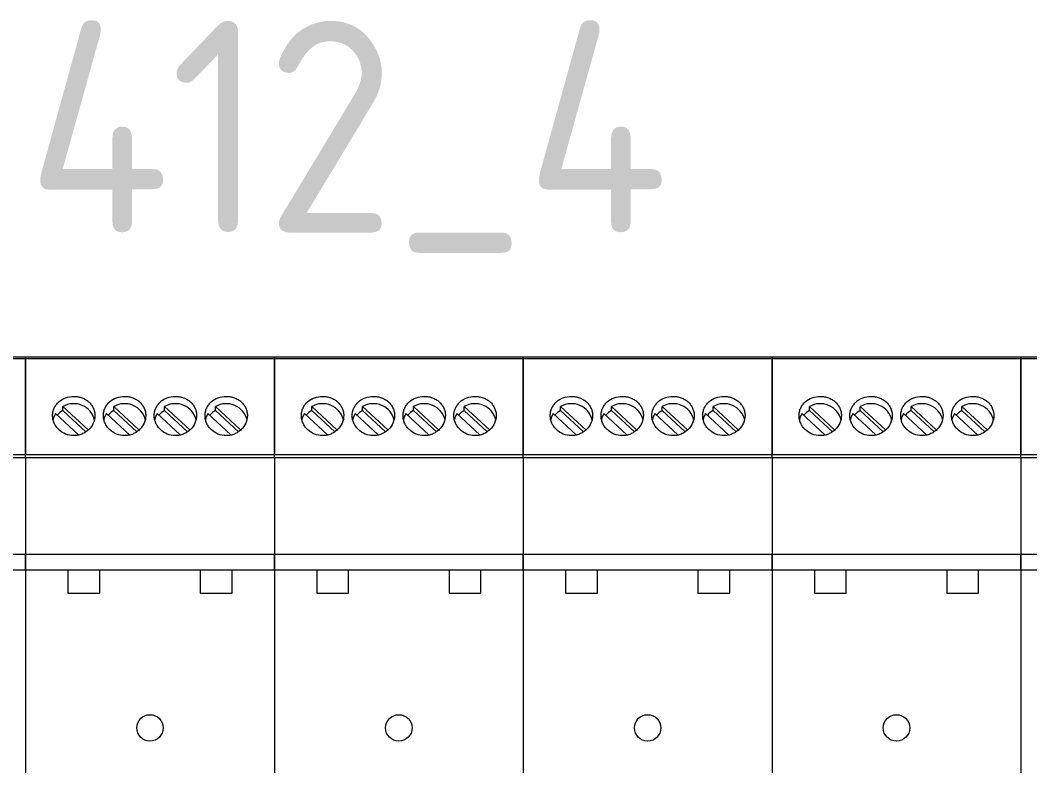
# Model space of a CAD drawing. Header units: millimetres. Extents: x 4137 to 6698, y 1400 to 3585.
# Drawn here: x 5467.6 to 5563, y 2507.2 to 2577.6 of the extents above; entities that cross this region are included whole.
import ezdxf
from ezdxf.enums import TextEntityAlignment as Align

# ---------------------------------------------------------------- set-up
doc = ezdxf.new("R2010")
doc.units = ezdxf.units.MM
doc.layers.add('000-PI-Oprema', color=30, linetype='Continuous', lineweight=5)
doc.styles.add('PI0', font='isocpeur.ttf', dxfattribs={"width": 0.9})

msp = doc.modelspace()

# ---------------------------------------------------------------- linework, layer by layer
at = {"layer": '000-PI-Oprema', "color": 0, "linetype": 'ByBlock', "lineweight": 0}
for p, q in [((5468.145, 2545.778), (5444.645, 2545.778)), ((5444.645, 2545.678), (5468.145, 2545.678)), ((5468.145, 2545.778), (5468.145, 2545.678)), ((5491.645, 2545.778), (5468.145, 2545.778)), ((5468.145, 2545.678), (5468.145, 2545.778)), ((5468.145, 2545.678), (5468.145, 2536.578)), ((5468.145, 2536.578), (5468.145, 2545.678)), ((5468.145, 2545.678), (5491.645, 2545.678)), ((5491.645, 2545.778), (5491.645, 2545.678)), ((5515.145, 2545.778), (5491.645, 2545.778)), ((5491.645, 2545.678), (5491.645, 2545.778)), ((5491.645, 2545.678), (5491.645, 2536.578)), ((5491.645, 2536.578), (5491.645, 2545.678)), ((5491.645, 2545.678), (5515.145, 2545.678)), ((5515.145, 2545.778), (5515.145, 2545.678)), ((5538.645, 2545.778), (5515.145, 2545.778)), ((5515.145, 2545.678), (5515.145, 2545.778)), ((5515.145, 2545.678), (5515.145, 2536.578)), ((5515.145, 2536.578), (5515.145, 2545.678)), ((5515.145, 2545.678), (5538.645, 2545.678)), ((5538.645, 2545.778), (5538.645, 2545.678)), ((5562.145, 2545.778), (5538.645, 2545.778)), ((5538.645, 2545.678), (5538.645, 2545.778)), ((5538.645, 2545.678), (5538.645, 2536.578)), ((5538.645, 2536.578), (5538.645, 2545.678)), ((5538.645, 2545.678), (5562.145, 2545.678)), ((5562.145, 2545.778), (5562.145, 2545.678)), ((5585.645, 2545.778), (5562.145, 2545.778)), ((5562.145, 2545.678), (5562.145, 2545.778)), ((5562.145, 2545.678), (5562.145, 2536.578)), ((5562.145, 2536.578), (5562.145, 2545.678)), ((5562.145, 2545.678), (5585.645, 2545.678)), ((5471.679, 2540.752), (5471.679, 2541.127)), ((5474.055, 2538.924), (5471.679, 2541.127)), ((5476.479, 2540.752), (5476.479, 2541.127)), ((5478.855, 2538.924), (5476.479, 2541.127)), ((5481.279, 2540.752), (5481.279, 2541.127)), ((5483.655, 2538.924), (5481.279, 2541.127)), ((5486.079, 2540.752), (5486.079, 2541.127)), ((5488.455, 2538.924), (5486.079, 2541.127)), ((5495.179, 2540.752), (5495.179, 2541.127)), ((5497.555, 2538.924), (5495.179, 2541.127)), ((5499.979, 2540.752), (5499.979, 2541.127)), ((5502.355, 2538.924), (5499.979, 2541.127)), ((5504.779, 2540.752), (5504.779, 2541.127)), ((5507.155, 2538.924), (5504.779, 2541.127)), ((5509.579, 2540.752), (5509.579, 2541.127)), ((5511.955, 2538.924), (5509.579, 2541.127)), ((5518.679, 2540.752), (5518.679, 2541.127)), ((5521.055, 2538.924), (5518.679, 2541.127)), ((5523.479, 2540.752), (5523.479, 2541.127)), ((5525.855, 2538.924), (5523.479, 2541.127)), ((5528.279, 2540.752), (5528.279, 2541.127)), ((5530.655, 2538.924), (5528.279, 2541.127)), ((5533.079, 2540.752), (5533.079, 2541.127)), ((5535.455, 2538.924), (5533.079, 2541.127)), ((5542.179, 2540.752), (5542.179, 2541.127)), ((5544.555, 2538.924), (5542.179, 2541.127)), ((5546.979, 2540.752), (5546.979, 2541.127)), ((5549.355, 2538.924), (5546.979, 2541.127)), ((5551.779, 2540.752), (5551.779, 2541.127)), ((5554.155, 2538.924), (5551.779, 2541.127)), ((5556.579, 2540.752), (5556.579, 2541.127)), ((5558.955, 2538.924), (5556.579, 2541.127)), ((5470.972, 2540.471), (5473.144, 2538.457)), ((5473.84, 2538.749), (5471.679, 2540.752)), ((5475.772, 2540.471), (5477.944, 2538.457)), ((5478.64, 2538.749), (5476.479, 2540.752)), ((5480.572, 2540.471), (5482.744, 2538.457)), ((5483.44, 2538.749), (5481.279, 2540.752)), ((5485.372, 2540.471), (5487.544, 2538.457)), ((5488.24, 2538.749), (5486.079, 2540.752)), ((5494.472, 2540.471), (5496.644, 2538.457)), ((5497.34, 2538.749), (5495.179, 2540.752)), ((5499.272, 2540.471), (5501.444, 2538.457)), ((5502.14, 2538.749), (5499.979, 2540.752)), ((5504.072, 2540.471), (5506.244, 2538.457)), ((5506.94, 2538.749), (5504.779, 2540.752)), ((5508.872, 2540.471), (5511.044, 2538.457)), ((5511.74, 2538.749), (5509.579, 2540.752)), ((5517.972, 2540.471), (5520.144, 2538.457)), ((5520.84, 2538.749), (5518.679, 2540.752)), ((5522.772, 2540.471), (5524.944, 2538.457)), ((5525.64, 2538.749), (5523.479, 2540.752)), ((5527.572, 2540.471), (5529.744, 2538.457)), ((5530.44, 2538.749), (5528.279, 2540.752)), ((5532.372, 2540.471), (5534.544, 2538.457)), ((5535.24, 2538.749), (5533.079, 2540.752)), ((5541.472, 2540.471), (5543.644, 2538.457)), ((5544.34, 2538.749), (5542.179, 2540.752)), ((5546.272, 2540.471), (5548.444, 2538.457)), ((5549.14, 2538.749), (5546.979, 2540.752)), ((5551.072, 2540.471), (5553.244, 2538.457)), ((5553.94, 2538.749), (5551.779, 2540.752)), ((5555.872, 2540.471), (5558.044, 2538.457)), ((5558.74, 2538.749), (5556.579, 2540.752)), ((5468.145, 2536.578), (5444.645, 2536.578)), ((5468.145, 2536.278), (5468.145, 2536.578)), ((5491.645, 2536.578), (5468.145, 2536.578)), ((5468.145, 2536.278), (5468.145, 2536.578)), ((5491.645, 2536.278), (5491.645, 2536.578)), ((5515.145, 2536.578), (5491.645, 2536.578)), ((5491.645, 2536.278), (5491.645, 2536.578)), ((5515.145, 2536.278), (5515.145, 2536.578)), ((5538.645, 2536.578), (5515.145, 2536.578)), ((5515.145, 2536.278), (5515.145, 2536.578)), ((5538.645, 2536.278), (5538.645, 2536.578)), ((5562.145, 2536.578), (5538.645, 2536.578)), ((5538.645, 2536.278), (5538.645, 2536.578)), ((5562.145, 2536.278), (5562.145, 2536.578)), ((5585.645, 2536.578), (5562.145, 2536.578)), ((5562.145, 2536.278), (5562.145, 2536.578)), ((5468.145, 2536.278), (5444.645, 2536.278)), ((5468.145, 2536.278), (5468.145, 2527.172)), ((5491.645, 2536.278), (5468.145, 2536.278)), ((5468.145, 2536.278), (5468.145, 2527.172)), ((5491.645, 2536.278), (5491.645, 2527.172)), ((5515.145, 2536.278), (5491.645, 2536.278)), ((5491.645, 2536.278), (5491.645, 2527.172)), ((5515.145, 2536.278), (5515.145, 2527.172)), ((5538.645, 2536.278), (5515.145, 2536.278)), ((5515.145, 2536.278), (5515.145, 2527.172)), ((5538.645, 2536.278), (5538.645, 2527.172)), ((5562.145, 2536.278), (5538.645, 2536.278)), ((5538.645, 2536.278), (5538.645, 2527.172)), ((5562.145, 2536.278), (5562.145, 2527.172)), ((5585.645, 2536.278), (5562.145, 2536.278)), ((5562.145, 2536.278), (5562.145, 2527.172)), ((5444.645, 2527.172), (5468.145, 2527.172)), ((5468.145, 2527.172), (5468.145, 2525.704)), ((5468.145, 2527.172), (5491.645, 2527.172)), ((5468.145, 2525.704), (5468.145, 2527.172)), ((5491.645, 2527.172), (5491.645, 2525.704)), ((5491.645, 2527.172), (5515.145, 2527.172)), ((5491.645, 2525.704), (5491.645, 2527.172)), ((5515.145, 2527.172), (5515.145, 2525.704)), ((5515.145, 2527.172), (5538.645, 2527.172)), ((5515.145, 2525.704), (5515.145, 2527.172)), ((5538.645, 2527.172), (5538.645, 2525.704)), ((5538.645, 2527.172), (5562.145, 2527.172)), ((5538.645, 2525.704), (5538.645, 2527.172)), ((5562.145, 2527.172), (5562.145, 2525.704)), ((5562.145, 2527.172), (5585.645, 2527.172)), ((5562.145, 2525.704), (5562.145, 2527.172)), ((5464.145, 2525.704), (5468.145, 2525.704)), ((5468.145, 2525.704), (5468.145, 2446.278)), ((5468.145, 2525.704), (5468.145, 2446.278)), ((5468.145, 2525.704), (5472.145, 2525.704)), ((5472.145, 2525.704), (5472.145, 2523.504)), ((5472.145, 2525.704), (5475.145, 2525.704)), ((5475.145, 2523.504), (5475.145, 2525.704)), ((5475.145, 2525.704), (5484.645, 2525.704)), ((5484.645, 2525.704), (5484.645, 2523.504)), ((5484.645, 2525.704), (5487.645, 2525.704)), ((5487.645, 2523.504), (5487.645, 2525.704)), ((5487.645, 2525.704), (5491.645, 2525.704)), ((5491.645, 2525.704), (5491.645, 2446.278)), ((5491.645, 2525.704), (5491.645, 2446.278)), ((5491.645, 2525.704), (5495.645, 2525.704)), ((5495.645, 2525.704), (5495.645, 2523.504)), ((5495.645, 2525.704), (5498.645, 2525.704)), ((5498.645, 2523.504), (5498.645, 2525.704)), ((5498.645, 2525.704), (5508.145, 2525.704)), ((5508.145, 2525.704), (5508.145, 2523.504)), ((5508.145, 2525.704), (5511.145, 2525.704)), ((5511.145, 2523.504), (5511.145, 2525.704)), ((5511.145, 2525.704), (5515.145, 2525.704)), ((5515.145, 2525.704), (5515.145, 2446.278)), ((5515.145, 2525.704), (5515.145, 2446.278)), ((5515.145, 2525.704), (5519.145, 2525.704)), ((5519.145, 2525.704), (5519.145, 2523.504)), ((5519.145, 2525.704), (5522.145, 2525.704)), ((5522.145, 2523.504), (5522.145, 2525.704)), ((5522.145, 2525.704), (5531.645, 2525.704)), ((5531.645, 2525.704), (5531.645, 2523.504)), ((5531.645, 2525.704), (5534.645, 2525.704)), ((5534.645, 2523.504), (5534.645, 2525.704)), ((5534.645, 2525.704), (5538.645, 2525.704)), ((5538.645, 2525.704), (5538.645, 2446.278)), ((5538.645, 2525.704), (5538.645, 2446.278)), ((5538.645, 2525.704), (5542.645, 2525.704)), ((5542.645, 2525.704), (5542.645, 2523.504)), ((5542.645, 2525.704), (5545.645, 2525.704)), ((5545.645, 2523.504), (5545.645, 2525.704)), ((5545.645, 2525.704), (5555.145, 2525.704)), ((5555.145, 2525.704), (5555.145, 2523.504)), ((5555.145, 2525.704), (5558.145, 2525.704)), ((5558.145, 2523.504), (5558.145, 2525.704)), ((5558.145, 2525.704), (5562.145, 2525.704)), ((5562.145, 2525.704), (5562.145, 2446.278)), ((5562.145, 2525.704), (5562.145, 2446.278)), ((5562.145, 2525.704), (5566.145, 2525.704)), ((5472.145, 2523.504), (5475.145, 2523.504)), ((5484.645, 2523.504), (5487.645, 2523.504)), ((5495.645, 2523.504), (5498.645, 2523.504)), ((5508.145, 2523.504), (5511.145, 2523.504)), ((5519.145, 2523.504), (5522.145, 2523.504)), ((5531.645, 2523.504), (5534.645, 2523.504)), ((5542.645, 2523.504), (5545.645, 2523.504)), ((5555.145, 2523.504), (5558.145, 2523.504))]:
    msp.add_line(p, q, dxfattribs=at)
at = {"layer": '000-PI-Oprema', "color": 0, "linetype": 'ByBlock', "lineweight": 0, "flags": 128}
for points in [[(5470.972, 2540.471), (5470.78, 2540.065), (5470.738, 2539.914)], [(5475.772, 2540.471), (5475.58, 2540.065), (5475.538, 2539.914)], [(5480.572, 2540.471), (5480.38, 2540.065), (5480.338, 2539.914)], [(5485.372, 2540.471), (5485.18, 2540.065), (5485.138, 2539.914)], [(5494.472, 2540.471), (5494.28, 2540.065), (5494.238, 2539.914)], [(5499.272, 2540.471), (5499.08, 2540.065), (5499.038, 2539.914)], [(5504.072, 2540.471), (5503.88, 2540.065), (5503.838, 2539.914)], [(5508.872, 2540.471), (5508.68, 2540.065), (5508.638, 2539.914)], [(5517.972, 2540.471), (5517.78, 2540.065), (5517.738, 2539.914)], [(5522.772, 2540.471), (5522.58, 2540.065), (5522.538, 2539.914)], [(5527.572, 2540.471), (5527.38, 2540.065), (5527.338, 2539.914)], [(5532.372, 2540.471), (5532.18, 2540.065), (5532.138, 2539.914)], [(5541.472, 2540.471), (5541.28, 2540.065), (5541.238, 2539.914)], [(5546.272, 2540.471), (5546.08, 2540.065), (5546.038, 2539.914)], [(5551.072, 2540.471), (5550.88, 2540.065), (5550.838, 2539.914)], [(5555.872, 2540.471), (5555.68, 2540.065), (5555.638, 2539.914)]]:
    msp.add_lwpolyline(points, dxfattribs=at)
at = {"layer": '000-PI-Oprema', "color": 0, "linetype": 'ByBlock', "lineweight": 0, "ltscale": 0.25}
for centre in [(5479.895, 2510.778), (5503.395, 2510.778), (5526.895, 2510.778), (5550.395, 2510.778)]:
    msp.add_circle(centre, 1.25, dxfattribs=at)
at = {"layer": '000-PI-Oprema', "color": 0, "linetype": 'ByBlock', "lineweight": 0}
for centre, radius, start, end in [((5472.698, 2539.379), 2.023, 13.40006, 120.22754), ((5477.498, 2539.379), 2.023, 13.40006, 120.22754), ((5482.298, 2539.379), 2.023, 13.40006, 120.22754), ((5487.098, 2539.379), 2.023, 13.40006, 120.22754), ((5496.198, 2539.379), 2.023, 13.40006, 120.22754), ((5500.998, 2539.379), 2.023, 13.40006, 120.22754), ((5505.798, 2539.379), 2.023, 13.40006, 120.22754), ((5510.598, 2539.379), 2.023, 13.40006, 120.22754), ((5519.698, 2539.379), 2.023, 13.40006, 120.22754), ((5524.498, 2539.379), 2.023, 13.40006, 120.22754), ((5529.298, 2539.379), 2.023, 13.40006, 120.22754), ((5534.098, 2539.379), 2.023, 13.40006, 120.22754), ((5543.198, 2539.379), 2.023, 13.40006, 120.22754), ((5547.998, 2539.379), 2.023, 13.40006, 120.22754), ((5552.798, 2539.379), 2.023, 13.40006, 120.22754), ((5557.598, 2539.379), 2.023, 13.40006, 120.22754), ((5472.617, 2539.027), 1.964, 118.52592, 138.89397), ((5477.417, 2539.027), 1.964, 118.52592, 138.89397), ((5482.217, 2539.027), 1.964, 118.52592, 138.89397), ((5487.017, 2539.027), 1.964, 118.52592, 138.89397), ((5496.117, 2539.027), 1.964, 118.52592, 138.89397), ((5500.917, 2539.027), 1.964, 118.52592, 138.89397), ((5505.717, 2539.027), 1.964, 118.52592, 138.89397), ((5510.517, 2539.027), 1.964, 118.52592, 138.89397), ((5519.617, 2539.027), 1.964, 118.52592, 138.89397), ((5524.417, 2539.027), 1.964, 118.52592, 138.89397), ((5529.217, 2539.027), 1.964, 118.52592, 138.89397), ((5534.017, 2539.027), 1.964, 118.52592, 138.89397), ((5543.117, 2539.027), 1.964, 118.52592, 138.89397), ((5547.917, 2539.027), 1.964, 118.52592, 138.89397), ((5552.717, 2539.027), 1.964, 118.52592, 138.89397), ((5557.517, 2539.027), 1.964, 118.52592, 138.89397)]:
    msp.add_arc(centre, radius, start, end, dxfattribs=at)
for points in [[(5472.695, 2538.383), (5472.827, 2538.383), (5472.957, 2538.396), (5473.213, 2538.445), (5473.34, 2538.482), (5473.582, 2538.579), (5473.697, 2538.638), (5473.914, 2538.778), (5474.017, 2538.859), (5474.294, 2539.123), (5474.443, 2539.335), (5474.642, 2539.789), (5474.695, 2540.035), (5474.695, 2540.398), (5474.682, 2540.521), (5474.631, 2540.756), (5474.593, 2540.871), (5474.493, 2541.091), (5474.43, 2541.198), (5474.286, 2541.394), (5474.203, 2541.485), (5474.016, 2541.652), (5473.916, 2541.727), (5473.699, 2541.856), (5473.582, 2541.912), (5473.34, 2542.001), (5473.215, 2542.035), (5472.959, 2542.08), (5472.826, 2542.092), (5472.435, 2542.092), (5472.171, 2542.046), (5471.69, 2541.868), (5471.467, 2541.736), (5471.19, 2541.488), (5471.105, 2541.395), (5470.96, 2541.199), (5470.898, 2541.094), (5470.798, 2540.874), (5470.759, 2540.757), (5470.708, 2540.522), (5470.695, 2540.402), (5470.695, 2540.157), (5470.708, 2540.036), (5470.758, 2539.797), (5470.797, 2539.678), (5470.897, 2539.449), (5470.958, 2539.34), (5471.103, 2539.134), (5471.187, 2539.036), (5471.464, 2538.771), (5471.687, 2538.628), (5472.168, 2538.435), (5472.43, 2538.383), (5472.695, 2538.383)], [(5477.495, 2538.383), (5477.627, 2538.383), (5477.757, 2538.396), (5478.013, 2538.445), (5478.14, 2538.482), (5478.382, 2538.579), (5478.497, 2538.638), (5478.714, 2538.778), (5478.817, 2538.859), (5479.094, 2539.123), (5479.243, 2539.335), (5479.442, 2539.789), (5479.495, 2540.035), (5479.495, 2540.398), (5479.482, 2540.521), (5479.431, 2540.756), (5479.393, 2540.871), (5479.293, 2541.091), (5479.23, 2541.198), (5479.086, 2541.394), (5479.003, 2541.485), (5478.816, 2541.652), (5478.716, 2541.727), (5478.499, 2541.856), (5478.382, 2541.912), (5478.14, 2542.001), (5478.015, 2542.035), (5477.759, 2542.08), (5477.626, 2542.092), (5477.235, 2542.092), (5476.971, 2542.046), (5476.49, 2541.868), (5476.267, 2541.736), (5475.99, 2541.488), (5475.905, 2541.395), (5475.76, 2541.199), (5475.698, 2541.094), (5475.598, 2540.874), (5475.559, 2540.757), (5475.508, 2540.522), (5475.495, 2540.402), (5475.495, 2540.157), (5475.508, 2540.036), (5475.558, 2539.797), (5475.597, 2539.678), (5475.697, 2539.449), (5475.758, 2539.34), (5475.903, 2539.134), (5475.987, 2539.036), (5476.264, 2538.771), (5476.487, 2538.628), (5476.968, 2538.435), (5477.23, 2538.383), (5477.495, 2538.383)], [(5482.295, 2538.383), (5482.427, 2538.383), (5482.557, 2538.396), (5482.813, 2538.445), (5482.94, 2538.482), (5483.182, 2538.579), (5483.297, 2538.638), (5483.514, 2538.778), (5483.617, 2538.859), (5483.894, 2539.123), (5484.043, 2539.335), (5484.242, 2539.789), (5484.295, 2540.035), (5484.295, 2540.398), (5484.282, 2540.521), (5484.231, 2540.756), (5484.193, 2540.871), (5484.093, 2541.091), (5484.03, 2541.198), (5483.886, 2541.394), (5483.803, 2541.485), (5483.616, 2541.652), (5483.516, 2541.727), (5483.299, 2541.856), (5483.182, 2541.912), (5482.94, 2542.001), (5482.815, 2542.035), (5482.559, 2542.08), (5482.426, 2542.092), (5482.035, 2542.092), (5481.771, 2542.046), (5481.29, 2541.868), (5481.067, 2541.736), (5480.79, 2541.488), (5480.705, 2541.395), (5480.56, 2541.199), (5480.498, 2541.094), (5480.398, 2540.874), (5480.359, 2540.757), (5480.308, 2540.522), (5480.295, 2540.402), (5480.295, 2540.157), (5480.308, 2540.036), (5480.358, 2539.797), (5480.397, 2539.678), (5480.497, 2539.449), (5480.558, 2539.34), (5480.703, 2539.134), (5480.787, 2539.036), (5481.064, 2538.771), (5481.287, 2538.628), (5481.768, 2538.435), (5482.03, 2538.383), (5482.295, 2538.383)], [(5487.095, 2538.383), (5487.227, 2538.383), (5487.357, 2538.396), (5487.613, 2538.445), (5487.74, 2538.482), (5487.982, 2538.579), (5488.097, 2538.638), (5488.314, 2538.778), (5488.417, 2538.859), (5488.694, 2539.123), (5488.843, 2539.335), (5489.042, 2539.789), (5489.095, 2540.035), (5489.095, 2540.398), (5489.082, 2540.521), (5489.031, 2540.756), (5488.993, 2540.871), (5488.893, 2541.091), (5488.83, 2541.198), (5488.686, 2541.394), (5488.603, 2541.485), (5488.416, 2541.652), (5488.316, 2541.727), (5488.099, 2541.856), (5487.982, 2541.912), (5487.74, 2542.001), (5487.615, 2542.035), (5487.359, 2542.08), (5487.226, 2542.092), (5486.835, 2542.092), (5486.571, 2542.046), (5486.09, 2541.868), (5485.867, 2541.736), (5485.59, 2541.488), (5485.505, 2541.395), (5485.36, 2541.199), (5485.298, 2541.094), (5485.198, 2540.874), (5485.159, 2540.757), (5485.108, 2540.522), (5485.095, 2540.402), (5485.095, 2540.157), (5485.108, 2540.036), (5485.158, 2539.797), (5485.197, 2539.678), (5485.297, 2539.449), (5485.358, 2539.34), (5485.503, 2539.134), (5485.587, 2539.036), (5485.864, 2538.771), (5486.087, 2538.628), (5486.568, 2538.435), (5486.83, 2538.383), (5487.095, 2538.383)], [(5496.195, 2538.383), (5496.327, 2538.383), (5496.457, 2538.396), (5496.713, 2538.445), (5496.84, 2538.482), (5497.082, 2538.579), (5497.197, 2538.638), (5497.414, 2538.778), (5497.517, 2538.859), (5497.794, 2539.123), (5497.943, 2539.335), (5498.142, 2539.789), (5498.195, 2540.035), (5498.195, 2540.398), (5498.182, 2540.521), (5498.131, 2540.756), (5498.093, 2540.871), (5497.993, 2541.091), (5497.93, 2541.198), (5497.786, 2541.394), (5497.703, 2541.485), (5497.516, 2541.652), (5497.416, 2541.727), (5497.199, 2541.856), (5497.082, 2541.912), (5496.84, 2542.001), (5496.715, 2542.035), (5496.459, 2542.08), (5496.326, 2542.092), (5495.935, 2542.092), (5495.671, 2542.046), (5495.19, 2541.868), (5494.967, 2541.736), (5494.69, 2541.488), (5494.605, 2541.395), (5494.46, 2541.199), (5494.398, 2541.094), (5494.298, 2540.874), (5494.259, 2540.757), (5494.208, 2540.522), (5494.195, 2540.402), (5494.195, 2540.157), (5494.208, 2540.036), (5494.258, 2539.797), (5494.297, 2539.678), (5494.397, 2539.449), (5494.458, 2539.34), (5494.603, 2539.134), (5494.687, 2539.036), (5494.964, 2538.771), (5495.187, 2538.628), (5495.668, 2538.435), (5495.93, 2538.383), (5496.195, 2538.383)], [(5500.995, 2538.383), (5501.127, 2538.383), (5501.257, 2538.396), (5501.513, 2538.445), (5501.64, 2538.482), (5501.882, 2538.579), (5501.997, 2538.638), (5502.214, 2538.778), (5502.317, 2538.859), (5502.594, 2539.123), (5502.743, 2539.335), (5502.942, 2539.789), (5502.995, 2540.035), (5502.995, 2540.398), (5502.982, 2540.521), (5502.931, 2540.756), (5502.893, 2540.871), (5502.793, 2541.091), (5502.73, 2541.198), (5502.586, 2541.394), (5502.503, 2541.485), (5502.316, 2541.652), (5502.216, 2541.727), (5501.999, 2541.856), (5501.882, 2541.912), (5501.64, 2542.001), (5501.515, 2542.035), (5501.259, 2542.08), (5501.126, 2542.092), (5500.735, 2542.092), (5500.471, 2542.046), (5499.99, 2541.868), (5499.767, 2541.736), (5499.49, 2541.488), (5499.405, 2541.395), (5499.26, 2541.199), (5499.198, 2541.094), (5499.098, 2540.874), (5499.059, 2540.757), (5499.008, 2540.522), (5498.995, 2540.402), (5498.995, 2540.157), (5499.008, 2540.036), (5499.058, 2539.797), (5499.097, 2539.678), (5499.197, 2539.449), (5499.258, 2539.34), (5499.403, 2539.134), (5499.487, 2539.036), (5499.764, 2538.771), (5499.987, 2538.628), (5500.468, 2538.435), (5500.73, 2538.383), (5500.995, 2538.383)], [(5505.795, 2538.383), (5505.927, 2538.383), (5506.057, 2538.396), (5506.313, 2538.445), (5506.44, 2538.482), (5506.682, 2538.579), (5506.797, 2538.638), (5507.014, 2538.778), (5507.117, 2538.859), (5507.394, 2539.123), (5507.543, 2539.335), (5507.742, 2539.789), (5507.795, 2540.035), (5507.795, 2540.398), (5507.782, 2540.521), (5507.731, 2540.756), (5507.693, 2540.871), (5507.593, 2541.091), (5507.53, 2541.198), (5507.386, 2541.394), (5507.303, 2541.485), (5507.116, 2541.652), (5507.016, 2541.727), (5506.799, 2541.856), (5506.682, 2541.912), (5506.44, 2542.001), (5506.315, 2542.035), (5506.059, 2542.08), (5505.926, 2542.092), (5505.535, 2542.092), (5505.271, 2542.046), (5504.79, 2541.868), (5504.567, 2541.736), (5504.29, 2541.488), (5504.205, 2541.395), (5504.06, 2541.199), (5503.998, 2541.094), (5503.898, 2540.874), (5503.859, 2540.757), (5503.808, 2540.522), (5503.795, 2540.402), (5503.795, 2540.157), (5503.808, 2540.036), (5503.858, 2539.797), (5503.897, 2539.678), (5503.997, 2539.449), (5504.058, 2539.34), (5504.203, 2539.134), (5504.287, 2539.036), (5504.564, 2538.771), (5504.787, 2538.628), (5505.268, 2538.435), (5505.53, 2538.383), (5505.795, 2538.383)], [(5510.595, 2538.383), (5510.727, 2538.383), (5510.857, 2538.396), (5511.113, 2538.445), (5511.24, 2538.482), (5511.482, 2538.579), (5511.597, 2538.638), (5511.814, 2538.778), (5511.917, 2538.859), (5512.194, 2539.123), (5512.343, 2539.335), (5512.542, 2539.789), (5512.595, 2540.035), (5512.595, 2540.398), (5512.582, 2540.521), (5512.531, 2540.756), (5512.493, 2540.871), (5512.393, 2541.091), (5512.33, 2541.198), (5512.186, 2541.394), (5512.103, 2541.485), (5511.916, 2541.652), (5511.816, 2541.727), (5511.599, 2541.856), (5511.482, 2541.912), (5511.24, 2542.001), (5511.115, 2542.035), (5510.859, 2542.08), (5510.726, 2542.092), (5510.335, 2542.092), (5510.071, 2542.046), (5509.59, 2541.868), (5509.367, 2541.736), (5509.09, 2541.488), (5509.005, 2541.395), (5508.86, 2541.199), (5508.798, 2541.094), (5508.698, 2540.874), (5508.659, 2540.757), (5508.608, 2540.522), (5508.595, 2540.402), (5508.595, 2540.157), (5508.608, 2540.036), (5508.658, 2539.797), (5508.697, 2539.678), (5508.797, 2539.449), (5508.858, 2539.34), (5509.003, 2539.134), (5509.087, 2539.036), (5509.364, 2538.771), (5509.587, 2538.628), (5510.068, 2538.435), (5510.33, 2538.383), (5510.595, 2538.383)], [(5519.695, 2538.383), (5519.827, 2538.383), (5519.957, 2538.396), (5520.213, 2538.445), (5520.34, 2538.482), (5520.582, 2538.579), (5520.697, 2538.638), (5520.914, 2538.778), (5521.017, 2538.859), (5521.294, 2539.123), (5521.443, 2539.335), (5521.642, 2539.789), (5521.695, 2540.035), (5521.695, 2540.398), (5521.682, 2540.521), (5521.631, 2540.756), (5521.593, 2540.871), (5521.493, 2541.091), (5521.43, 2541.198), (5521.286, 2541.394), (5521.203, 2541.485), (5521.016, 2541.652), (5520.916, 2541.727), (5520.699, 2541.856), (5520.582, 2541.912), (5520.34, 2542.001), (5520.215, 2542.035), (5519.959, 2542.08), (5519.826, 2542.092), (5519.435, 2542.092), (5519.171, 2542.046), (5518.69, 2541.868), (5518.467, 2541.736), (5518.19, 2541.488), (5518.105, 2541.395), (5517.96, 2541.199), (5517.898, 2541.094), (5517.798, 2540.874), (5517.759, 2540.757), (5517.708, 2540.522), (5517.695, 2540.402), (5517.695, 2540.157), (5517.708, 2540.036), (5517.758, 2539.797), (5517.797, 2539.678), (5517.897, 2539.449), (5517.958, 2539.34), (5518.103, 2539.134), (5518.187, 2539.036), (5518.464, 2538.771), (5518.687, 2538.628), (5519.168, 2538.435), (5519.43, 2538.383), (5519.695, 2538.383)], [(5524.495, 2538.383), (5524.627, 2538.383), (5524.757, 2538.396), (5525.013, 2538.445), (5525.14, 2538.482), (5525.382, 2538.579), (5525.497, 2538.638), (5525.714, 2538.778), (5525.817, 2538.859), (5526.094, 2539.123), (5526.243, 2539.335), (5526.442, 2539.789), (5526.495, 2540.035), (5526.495, 2540.398), (5526.482, 2540.521), (5526.431, 2540.756), (5526.393, 2540.871), (5526.293, 2541.091), (5526.23, 2541.198), (5526.086, 2541.394), (5526.003, 2541.485), (5525.816, 2541.652), (5525.716, 2541.727), (5525.499, 2541.856), (5525.382, 2541.912), (5525.14, 2542.001), (5525.015, 2542.035), (5524.759, 2542.08), (5524.626, 2542.092), (5524.235, 2542.092), (5523.971, 2542.046), (5523.49, 2541.868), (5523.267, 2541.736), (5522.99, 2541.488), (5522.905, 2541.395), (5522.76, 2541.199), (5522.698, 2541.094), (5522.598, 2540.874), (5522.559, 2540.757), (5522.508, 2540.522), (5522.495, 2540.402), (5522.495, 2540.157), (5522.508, 2540.036), (5522.558, 2539.797), (5522.597, 2539.678), (5522.697, 2539.449), (5522.758, 2539.34), (5522.903, 2539.134), (5522.987, 2539.036), (5523.264, 2538.771), (5523.487, 2538.628), (5523.968, 2538.435), (5524.23, 2538.383), (5524.495, 2538.383)], [(5529.295, 2538.383), (5529.427, 2538.383), (5529.557, 2538.396), (5529.813, 2538.445), (5529.94, 2538.482), (5530.182, 2538.579), (5530.297, 2538.638), (5530.514, 2538.778), (5530.617, 2538.859), (5530.894, 2539.123), (5531.043, 2539.335), (5531.242, 2539.789), (5531.295, 2540.035), (5531.295, 2540.398), (5531.282, 2540.521), (5531.231, 2540.756), (5531.193, 2540.871), (5531.093, 2541.091), (5531.03, 2541.198), (5530.886, 2541.394), (5530.803, 2541.485), (5530.616, 2541.652), (5530.516, 2541.727), (5530.299, 2541.856), (5530.182, 2541.912), (5529.94, 2542.001), (5529.815, 2542.035), (5529.559, 2542.08), (5529.426, 2542.092), (5529.035, 2542.092), (5528.771, 2542.046), (5528.29, 2541.868), (5528.067, 2541.736), (5527.79, 2541.488), (5527.705, 2541.395), (5527.56, 2541.199), (5527.498, 2541.094), (5527.398, 2540.874), (5527.359, 2540.757), (5527.308, 2540.522), (5527.295, 2540.402), (5527.295, 2540.157), (5527.308, 2540.036), (5527.358, 2539.797), (5527.397, 2539.678), (5527.497, 2539.449), (5527.558, 2539.34), (5527.703, 2539.134), (5527.787, 2539.036), (5528.064, 2538.771), (5528.287, 2538.628), (5528.768, 2538.435), (5529.03, 2538.383), (5529.295, 2538.383)], [(5534.095, 2538.383), (5534.227, 2538.383), (5534.357, 2538.396), (5534.613, 2538.445), (5534.74, 2538.482), (5534.982, 2538.579), (5535.097, 2538.638), (5535.314, 2538.778), (5535.417, 2538.859), (5535.694, 2539.123), (5535.843, 2539.335), (5536.042, 2539.789), (5536.095, 2540.035), (5536.095, 2540.398), (5536.082, 2540.521), (5536.031, 2540.756), (5535.993, 2540.871), (5535.893, 2541.091), (5535.83, 2541.198), (5535.686, 2541.394), (5535.603, 2541.485), (5535.416, 2541.652), (5535.316, 2541.727), (5535.099, 2541.856), (5534.982, 2541.912), (5534.74, 2542.001), (5534.615, 2542.035), (5534.359, 2542.08), (5534.226, 2542.092), (5533.835, 2542.092), (5533.571, 2542.046), (5533.09, 2541.868), (5532.867, 2541.736), (5532.59, 2541.488), (5532.505, 2541.395), (5532.36, 2541.199), (5532.298, 2541.094), (5532.198, 2540.874), (5532.159, 2540.757), (5532.108, 2540.522), (5532.095, 2540.402), (5532.095, 2540.157), (5532.108, 2540.036), (5532.158, 2539.797), (5532.197, 2539.678), (5532.297, 2539.449), (5532.358, 2539.34), (5532.503, 2539.134), (5532.587, 2539.036), (5532.864, 2538.771), (5533.087, 2538.628), (5533.568, 2538.435), (5533.83, 2538.383), (5534.095, 2538.383)], [(5543.195, 2538.383), (5543.327, 2538.383), (5543.457, 2538.396), (5543.713, 2538.445), (5543.84, 2538.482), (5544.082, 2538.579), (5544.197, 2538.638), (5544.414, 2538.778), (5544.517, 2538.859), (5544.794, 2539.123), (5544.943, 2539.335), (5545.142, 2539.789), (5545.195, 2540.035), (5545.195, 2540.398), (5545.182, 2540.521), (5545.131, 2540.756), (5545.093, 2540.871), (5544.993, 2541.091), (5544.93, 2541.198), (5544.786, 2541.394), (5544.703, 2541.485), (5544.516, 2541.652), (5544.416, 2541.727), (5544.199, 2541.856), (5544.082, 2541.912), (5543.84, 2542.001), (5543.715, 2542.035), (5543.459, 2542.08), (5543.326, 2542.092), (5542.935, 2542.092), (5542.671, 2542.046), (5542.19, 2541.868), (5541.967, 2541.736), (5541.69, 2541.488), (5541.605, 2541.395), (5541.46, 2541.199), (5541.398, 2541.094), (5541.298, 2540.874), (5541.259, 2540.757), (5541.208, 2540.522), (5541.195, 2540.402), (5541.195, 2540.157), (5541.208, 2540.036), (5541.258, 2539.797), (5541.297, 2539.678), (5541.397, 2539.449), (5541.458, 2539.34), (5541.603, 2539.134), (5541.687, 2539.036), (5541.964, 2538.771), (5542.187, 2538.628), (5542.668, 2538.435), (5542.93, 2538.383), (5543.195, 2538.383)], [(5547.995, 2538.383), (5548.127, 2538.383), (5548.257, 2538.396), (5548.513, 2538.445), (5548.64, 2538.482), (5548.882, 2538.579), (5548.997, 2538.638), (5549.214, 2538.778), (5549.317, 2538.859), (5549.594, 2539.123), (5549.743, 2539.335), (5549.942, 2539.789), (5549.995, 2540.035), (5549.995, 2540.398), (5549.982, 2540.521), (5549.931, 2540.756), (5549.893, 2540.871), (5549.793, 2541.091), (5549.73, 2541.198), (5549.586, 2541.394), (5549.503, 2541.485), (5549.316, 2541.652), (5549.216, 2541.727), (5548.999, 2541.856), (5548.882, 2541.912), (5548.64, 2542.001), (5548.515, 2542.035), (5548.259, 2542.08), (5548.126, 2542.092), (5547.735, 2542.092), (5547.471, 2542.046), (5546.99, 2541.868), (5546.767, 2541.736), (5546.49, 2541.488), (5546.405, 2541.395), (5546.26, 2541.199), (5546.198, 2541.094), (5546.098, 2540.874), (5546.059, 2540.757), (5546.008, 2540.522), (5545.995, 2540.402), (5545.995, 2540.157), (5546.008, 2540.036), (5546.058, 2539.797), (5546.097, 2539.678), (5546.197, 2539.449), (5546.258, 2539.34), (5546.403, 2539.134), (5546.487, 2539.036), (5546.764, 2538.771), (5546.987, 2538.628), (5547.468, 2538.435), (5547.73, 2538.383), (5547.995, 2538.383)], [(5552.795, 2538.383), (5552.927, 2538.383), (5553.057, 2538.396), (5553.313, 2538.445), (5553.44, 2538.482), (5553.682, 2538.579), (5553.797, 2538.638), (5554.014, 2538.778), (5554.117, 2538.859), (5554.394, 2539.123), (5554.543, 2539.335), (5554.742, 2539.789), (5554.795, 2540.035), (5554.795, 2540.398), (5554.782, 2540.521), (5554.731, 2540.756), (5554.693, 2540.871), (5554.593, 2541.091), (5554.53, 2541.198), (5554.386, 2541.394), (5554.303, 2541.485), (5554.116, 2541.652), (5554.016, 2541.727), (5553.799, 2541.856), (5553.682, 2541.912), (5553.44, 2542.001), (5553.315, 2542.035), (5553.059, 2542.08), (5552.926, 2542.092), (5552.535, 2542.092), (5552.271, 2542.046), (5551.79, 2541.868), (5551.567, 2541.736), (5551.29, 2541.488), (5551.205, 2541.395), (5551.06, 2541.199), (5550.998, 2541.094), (5550.898, 2540.874), (5550.859, 2540.757), (5550.808, 2540.522), (5550.795, 2540.402), (5550.795, 2540.157), (5550.808, 2540.036), (5550.858, 2539.797), (5550.897, 2539.678), (5550.997, 2539.449), (5551.058, 2539.34), (5551.203, 2539.134), (5551.287, 2539.036), (5551.564, 2538.771), (5551.787, 2538.628), (5552.268, 2538.435), (5552.53, 2538.383), (5552.795, 2538.383)], [(5557.595, 2538.383), (5557.727, 2538.383), (5557.857, 2538.396), (5558.113, 2538.445), (5558.24, 2538.482), (5558.482, 2538.579), (5558.597, 2538.638), (5558.814, 2538.778), (5558.917, 2538.859), (5559.194, 2539.123), (5559.343, 2539.335), (5559.542, 2539.789), (5559.595, 2540.035), (5559.595, 2540.398), (5559.582, 2540.521), (5559.531, 2540.756), (5559.493, 2540.871), (5559.393, 2541.091), (5559.33, 2541.198), (5559.186, 2541.394), (5559.103, 2541.485), (5558.916, 2541.652), (5558.816, 2541.727), (5558.599, 2541.856), (5558.482, 2541.912), (5558.24, 2542.001), (5558.115, 2542.035), (5557.859, 2542.08), (5557.726, 2542.092), (5557.335, 2542.092), (5557.071, 2542.046), (5556.59, 2541.868), (5556.367, 2541.736), (5556.09, 2541.488), (5556.005, 2541.395), (5555.86, 2541.199), (5555.798, 2541.094), (5555.698, 2540.874), (5555.659, 2540.757), (5555.608, 2540.522), (5555.595, 2540.402), (5555.595, 2540.157), (5555.608, 2540.036), (5555.658, 2539.797), (5555.697, 2539.678), (5555.797, 2539.449), (5555.858, 2539.34), (5556.003, 2539.134), (5556.087, 2539.036), (5556.364, 2538.771), (5556.587, 2538.628), (5557.068, 2538.435), (5557.33, 2538.383), (5557.595, 2538.383)]]:
    msp.add_open_spline(points, degree=3, knots=[0, 0, 0, 0, 0.03125, 0.03125, 0.0625, 0.0625, 0.09375, 0.09375, 0.125, 0.125, 0.1875, 0.1875, 0.25, 0.25, 0.28125, 0.28125, 0.3125, 0.3125, 0.34375, 0.34375, 0.375, 0.375, 0.40625, 0.40625, 0.4375, 0.4375, 0.46875, 0.46875, 0.5, 0.5, 0.5625, 0.5625, 0.625, 0.625, 0.65625, 0.65625, 0.6875, 0.6875, 0.71875, 0.71875, 0.75, 0.75, 0.78125, 0.78125, 0.8125, 0.8125, 0.84375, 0.84375, 0.875, 0.875, 0.9375, 0.9375, 1, 1, 1, 1], dxfattribs=at)

# ---------------------------------------------------------------- texts
at = {"color": 0, "linetype": 'ByBlock', "lineweight": 0, "style": 'PI0', "width": 0.9}
msp.add_text('-U408_1...-U412_4', height=20, dxfattribs=at).set_placement((5432.448, 2566.633), align=Align.MIDDLE)

doc.saveas('drawing.dxf')
